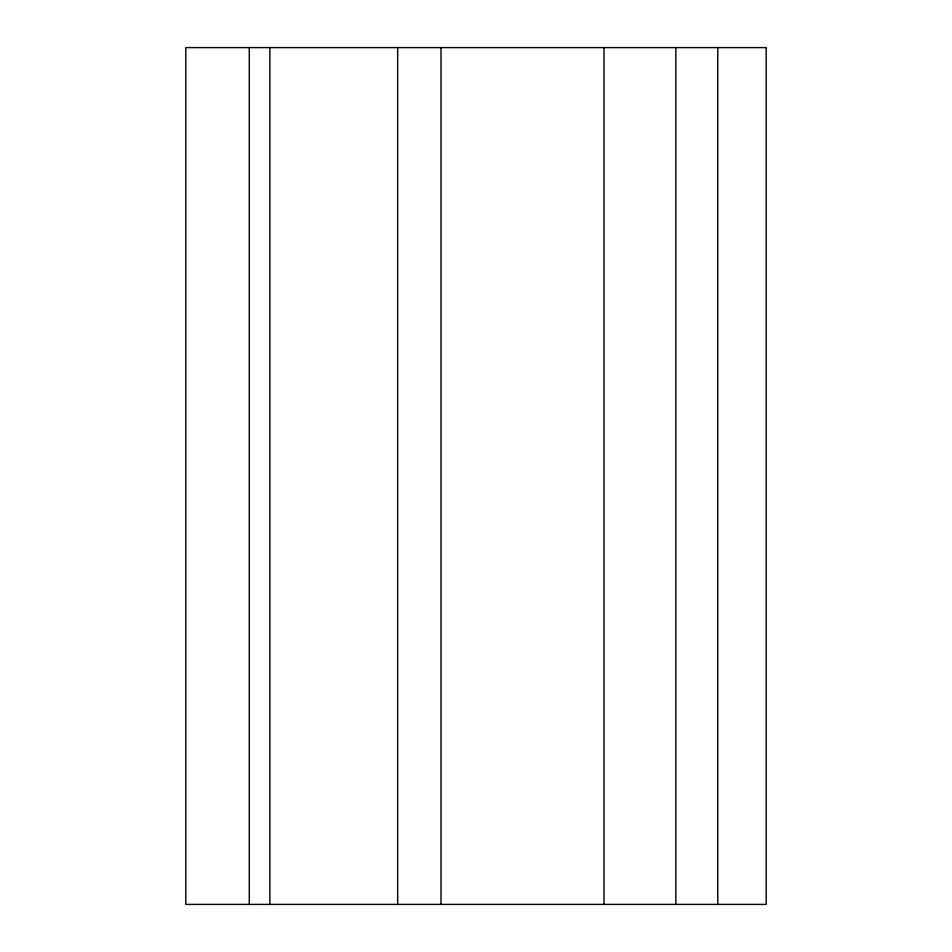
<?xml version="1.0" encoding="UTF-8"?>
<svg xmlns="http://www.w3.org/2000/svg" width="952" height="952" viewBox="0 0 952 952"><rect width="100%" height="100%" fill="white"/><g stroke="black" fill="none" stroke-linecap="round" stroke-linejoin="round"><path stroke-width="1.43" d="M717.748 47.6L717.748 904.4M675.837 47.6L675.837 904.4M603.985 47.6L603.985 904.4M441.014 47.6L441.014 904.4M397.662 47.6L397.662 904.4M269.844 47.6L269.844 904.4M249.281 47.6L249.281 904.4M766.193 47.6L185.807 47.6L185.807 904.4L766.193 904.4L766.193 47.6"/></g></svg>
